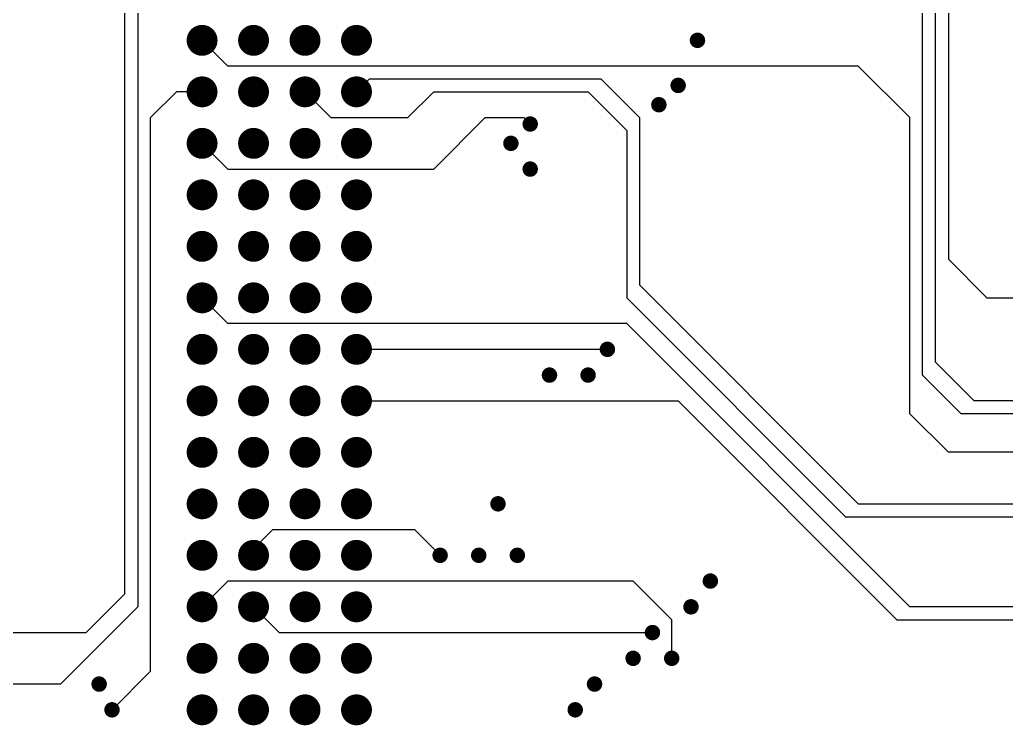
# Model space of a CAD drawing. Extents: x 295 to 953, y 10 to 290.
# Drawn here: x 701.18 to 749.86, y 133.07 to 167.87 of the extents above; entities that cross this region are included whole.
import ezdxf

# ---------------------------------------------------------------- set-up
doc = ezdxf.new("R2010")
doc.units = 0
doc.header["$LTSCALE"] = 5
doc.header["$MEASUREMENT"] = 0
doc.layers.get('0').update_dxf_attribs({"linetype": 'CONTINUOUS', "lineweight": 25})
doc.layers.add('DV-ABPB-A4_BOT', color=7, linetype='CONTINUOUS')

msp = doc.modelspace()

# ---------------------------------------------------------------- linework, layer by layer
at = {"color": 7}
for points, const_width in [([(710.557, 166.853, -1), (709.795, 166.853, -1)], 0.762), ([(713.097, 166.853, -1), (712.335, 166.853, -1)], 0.762), ([(715.637, 166.853, -1), (714.875, 166.853, -1)], 0.762), ([(718.177, 166.853, -1), (717.415, 166.853, -1)], 0.762), ([(734.814, 166.853, -1), (734.433, 166.853, -1)], 0.381), ([(710.557, 164.313, -1), (709.795, 164.313, -1)], 0.762), ([(713.097, 164.313, -1), (712.335, 164.313, -1)], 0.762), ([(715.637, 164.313, -1), (714.875, 164.313, -1)], 0.762), ([(718.177, 164.313, -1), (717.415, 164.313, -1)], 0.762), ([(733.861, 164.631, -1), (733.48, 164.631, -1)], 0.381), ([(732.909, 163.678, -1), (732.528, 163.678, -1)], 0.381), ([(726.559, 162.726, -1), (726.178, 162.726, -1)], 0.381), ([(710.557, 161.773, -1), (709.795, 161.773, -1)], 0.762), ([(713.097, 161.773, -1), (712.335, 161.773, -1)], 0.762), ([(715.637, 161.773, -1), (714.875, 161.773, -1)], 0.762), ([(718.177, 161.773, -1), (717.415, 161.773, -1)], 0.762), ([(725.606, 161.773, -1), (725.225, 161.773, -1)], 0.381), ([(726.559, 160.503, -1), (726.178, 160.503, -1)], 0.381), ([(710.557, 159.233, -1), (709.795, 159.233, -1)], 0.762), ([(713.097, 159.233, -1), (712.335, 159.233, -1)], 0.762), ([(715.637, 159.233, -1), (714.875, 159.233, -1)], 0.762), ([(718.177, 159.233, -1), (717.415, 159.233, -1)], 0.762), ([(710.557, 156.693, -1), (709.795, 156.693, -1)], 0.762), ([(713.097, 156.693, -1), (712.335, 156.693, -1)], 0.762), ([(715.637, 156.693, -1), (714.875, 156.693, -1)], 0.762), ([(718.177, 156.693, -1), (717.415, 156.693, -1)], 0.762), ([(710.557, 154.153, -1), (709.795, 154.153, -1)], 0.762), ([(713.097, 154.153, -1), (712.335, 154.153, -1)], 0.762), ([(715.637, 154.153, -1), (714.875, 154.153, -1)], 0.762), ([(718.177, 154.153, -1), (717.415, 154.153, -1)], 0.762), ([(710.557, 151.613, -1), (709.795, 151.613, -1)], 0.762), ([(713.097, 151.613, -1), (712.335, 151.613, -1)], 0.762), ([(715.637, 151.613, -1), (714.875, 151.613, -1)], 0.762), ([(718.177, 151.613, -1), (717.415, 151.613, -1)], 0.762), ([(730.369, 151.613, -1), (729.988, 151.613, -1)], 0.381), ([(727.511, 150.343, -1), (727.13, 150.343, -1)], 0.381), ([(729.416, 150.343, -1), (729.035, 150.343, -1)], 0.381), ([(710.557, 149.073, -1), (709.795, 149.073, -1)], 0.762), ([(713.097, 149.073, -1), (712.335, 149.073, -1)], 0.762), ([(715.637, 149.073, -1), (714.875, 149.073, -1)], 0.762), ([(718.177, 149.073, -1), (717.415, 149.073, -1)], 0.762), ([(710.557, 146.533, -1), (709.795, 146.533, -1)], 0.762), ([(713.097, 146.533, -1), (712.335, 146.533, -1)], 0.762), ([(715.637, 146.533, -1), (714.875, 146.533, -1)], 0.762), ([(718.177, 146.533, -1), (717.415, 146.533, -1)], 0.762), ([(710.557, 143.993, -1), (709.795, 143.993, -1)], 0.762), ([(713.097, 143.993, -1), (712.335, 143.993, -1)], 0.762), ([(715.637, 143.993, -1), (714.875, 143.993, -1)], 0.762), ([(718.177, 143.993, -1), (717.415, 143.993, -1)], 0.762), ([(724.971, 143.993, -1), (724.59, 143.993, -1)], 0.381), ([(710.557, 141.453, -1), (709.795, 141.453, -1)], 0.762), ([(713.097, 141.453, -1), (712.335, 141.453, -1)], 0.762), ([(715.637, 141.453, -1), (714.875, 141.453, -1)], 0.762), ([(718.177, 141.453, -1), (717.415, 141.453, -1)], 0.762), ([(722.114, 141.453, -1), (721.733, 141.453, -1)], 0.381), ([(724.019, 141.453, -1), (723.638, 141.453, -1)], 0.381), ([(725.924, 141.453, -1), (725.543, 141.453, -1)], 0.381), ([(735.449, 140.183, -1), (735.068, 140.183, -1)], 0.381), ([(710.557, 138.913, -1), (709.795, 138.913, -1)], 0.762), ([(713.097, 138.913, -1), (712.335, 138.913, -1)], 0.762), ([(715.637, 138.913, -1), (714.875, 138.913, -1)], 0.762), ([(718.177, 138.913, -1), (717.415, 138.913, -1)], 0.762), ([(734.496, 138.913, -1), (734.115, 138.913, -1)], 0.381), ([(732.591, 137.643, -1), (732.21, 137.643, -1)], 0.381), ([(710.557, 136.373, -1), (709.795, 136.373, -1)], 0.762), ([(713.097, 136.373, -1), (712.335, 136.373, -1)], 0.762), ([(715.637, 136.373, -1), (714.875, 136.373, -1)], 0.762), ([(718.177, 136.373, -1), (717.415, 136.373, -1)], 0.762), ([(731.639, 136.373, -1), (731.258, 136.373, -1)], 0.381), ([(733.544, 136.373, -1), (733.163, 136.373, -1)], 0.381), ([(705.286, 135.103, -1), (704.905, 135.103, -1)], 0.381), ([(729.734, 135.103, -1), (729.353, 135.103, -1)], 0.381), ([(710.557, 133.833, -1), (709.795, 133.833, -1)], 0.762), ([(713.097, 133.833, -1), (712.335, 133.833, -1)], 0.762), ([(715.637, 133.833, -1), (714.875, 133.833, -1)], 0.762), ([(718.177, 133.833, -1), (717.415, 133.833, -1)], 0.762), ([(705.921, 133.833, -1), (705.54, 133.833, -1)], 0.381), ([(728.781, 133.833, -1), (728.4, 133.833, -1)], 0.381)]:
    msp.add_lwpolyline(points, format="xyb", close=True, dxfattribs=dict(at, const_width=const_width))
at = {"layer": 'DV-ABPB-A4_BOT', "color": 7}
for p, q in [((747.006, 184.633), (747.006, 156.058)), ((706.366, 139.548), (706.366, 183.998)), ((707.001, 182.093), (707.001, 138.913)), ((746.371, 150.978), (746.371, 180.823)), ((745.736, 150.343), (745.736, 178.283)), ((711.446, 165.583), (710.176, 166.853)), ((742.561, 165.583), (711.446, 165.583)), ((745.101, 163.043), (742.561, 165.583)), ((717.796, 164.313), (718.431, 164.948)), ((718.431, 164.948), (729.861, 164.948)), ((729.861, 164.948), (731.766, 163.043)), ((708.906, 164.313), (707.636, 163.043)), ((710.176, 164.313), (708.906, 164.313)), ((715.256, 164.313), (716.526, 163.043)), ((720.336, 163.043), (721.606, 164.313)), ((721.606, 164.313), (729.226, 164.313)), ((729.226, 164.313), (731.131, 162.408)), ((707.636, 135.738), (707.636, 163.043)), ((716.526, 163.043), (720.336, 163.043)), ((721.606, 160.503), (724.146, 163.043)), ((724.146, 163.043), (726.051, 163.043)), ((726.051, 163.043), (726.368, 162.726)), ((731.766, 163.043), (731.766, 154.788)), ((745.101, 148.438), (745.101, 163.043)), ((731.131, 162.408), (731.131, 154.153)), ((710.176, 161.773), (711.446, 160.503)), ((711.446, 160.503), (721.606, 160.503)), ((747.006, 156.058), (748.911, 154.153)), ((731.766, 154.788), (742.561, 143.993)), ((711.446, 152.883), (710.176, 154.153)), ((731.131, 154.153), (741.926, 143.358)), ((748.911, 154.153), (753.356, 154.153)), ((731.131, 152.883), (711.446, 152.883)), ((745.101, 138.913), (731.131, 152.883)), ((717.796, 151.613), (730.178, 151.613)), ((748.276, 149.073), (746.371, 150.978)), ((747.641, 148.438), (745.736, 150.343)), ((717.796, 149.073), (733.671, 149.073)), ((733.671, 149.073), (744.466, 138.278)), ((757.166, 149.073), (748.276, 149.073)), ((747.006, 146.533), (745.101, 148.438)), ((757.801, 148.438), (747.641, 148.438)), ((752.086, 146.533), (747.006, 146.533)), ((742.561, 143.993), (766.056, 143.993)), ((741.926, 143.358), (764.786, 143.358)), ((712.716, 141.771), (713.668, 142.723)), ((713.668, 142.723), (720.653, 142.723)), ((720.653, 142.723), (721.923, 141.453)), ((712.716, 141.453), (712.716, 141.771)), ((710.176, 138.913), (711.446, 140.183)), ((731.448, 140.183), (711.446, 140.183)), ((733.353, 138.278), (731.448, 140.183)), ((704.461, 137.643), (706.366, 139.548)), ((707.001, 138.913), (703.191, 135.103)), ((713.986, 137.643), (712.716, 138.913)), ((773.676, 138.913), (745.101, 138.913)), ((733.353, 136.373), (733.353, 138.278)), ((744.466, 138.278), (774.311, 138.278)), ((696.206, 137.643), (704.461, 137.643)), ((713.986, 137.643), (732.401, 137.643)), ((707.636, 135.738), (705.731, 133.833)), ((703.191, 135.103), (696.206, 135.103))]:
    msp.add_line(p, q, dxfattribs=at)

doc.saveas('drawing.dxf')
